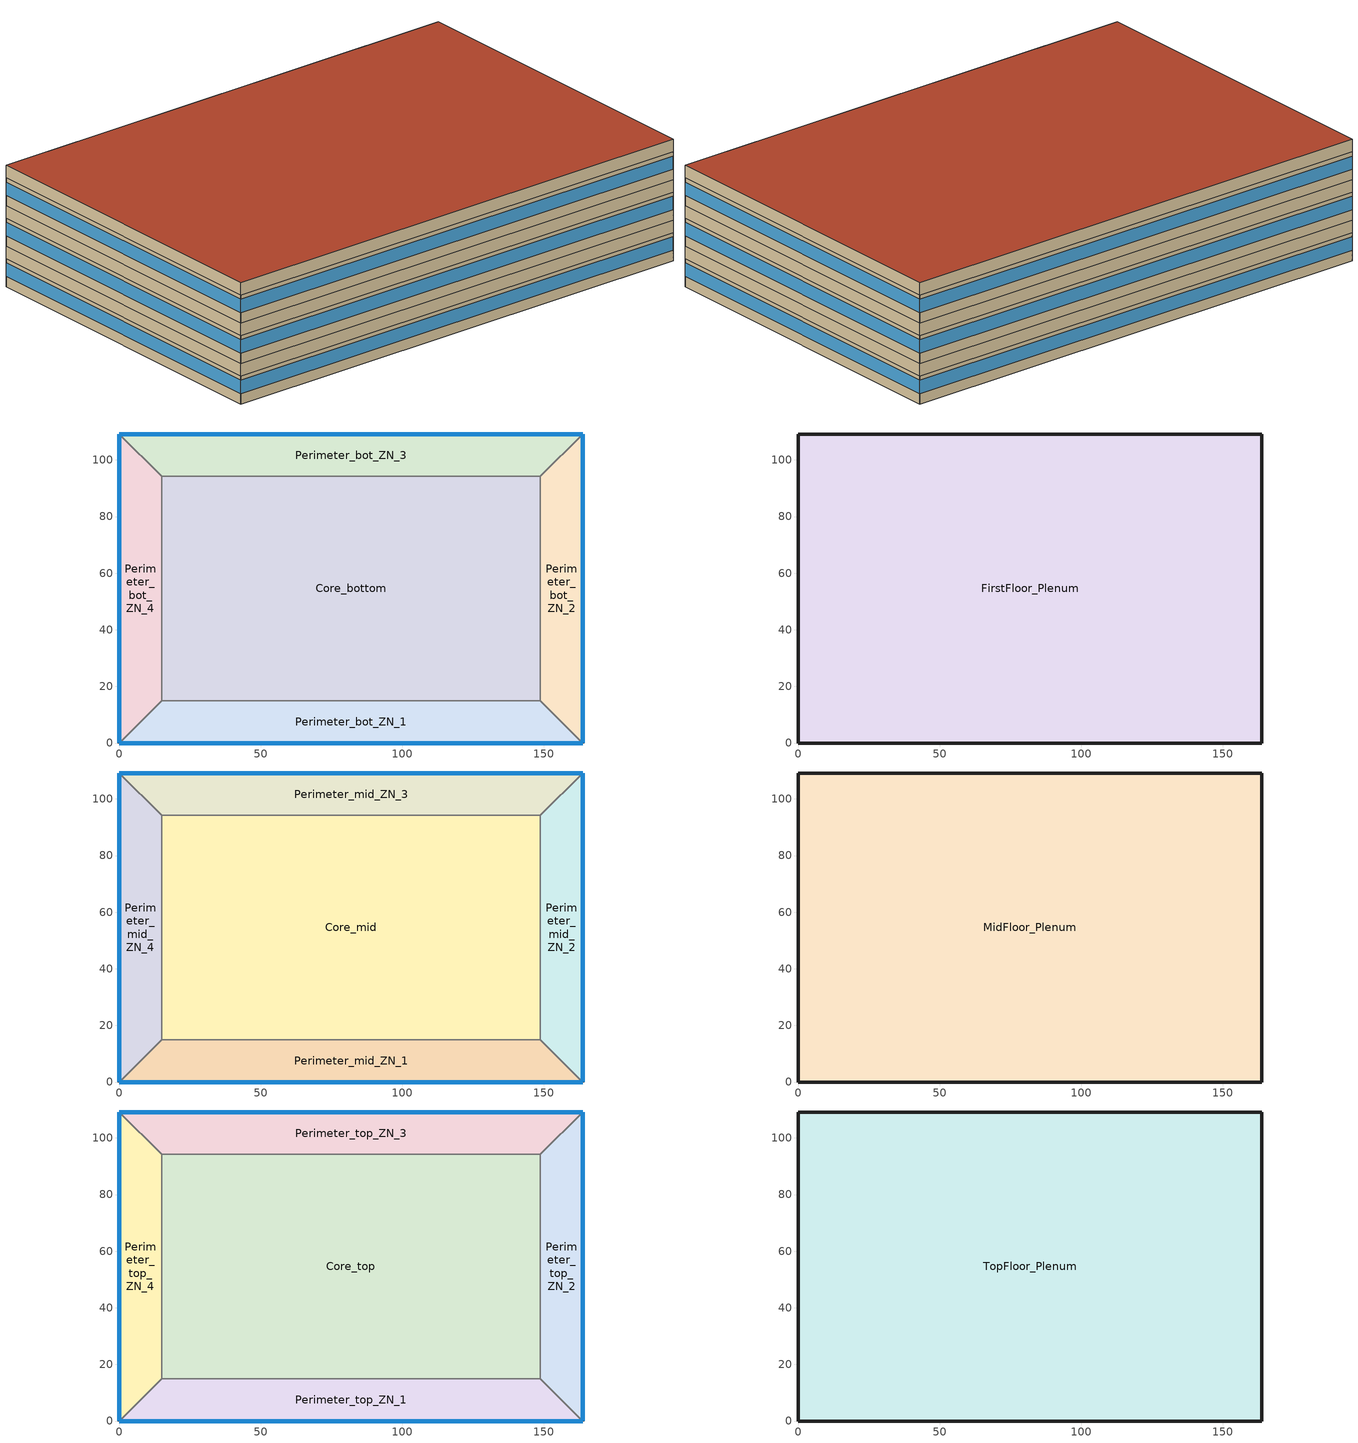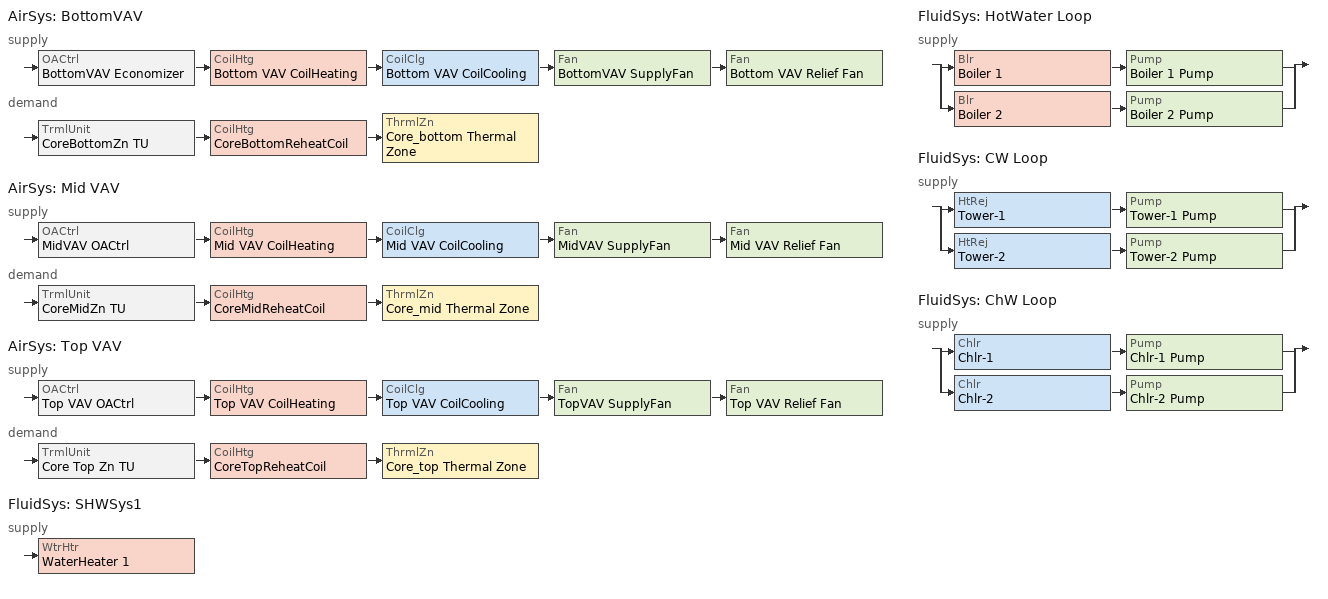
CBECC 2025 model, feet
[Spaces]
Core_bottom
 floor ground (Base_CZ12-SlabOnOrBelowGradeF073): 148.75,94.16 148.75,15 15,15 15,94.16 z0
 wall to Perimeter_bot_ZN_2 (NACM_Interior Wall): 148.75,15 148.75,94.16 z0:9
 wall to Perimeter_bot_ZN_3 (NACM_Interior Wall): 148.75,94.16 15,94.16 z0:9
 wall to Perimeter_bot_ZN_1 (NACM_Interior Wall): 15,15 148.75,15 z0:9
 wall to Perimeter_bot_ZN_4 (Base_CZ12-NonresMetalFrameWallU062_Demising): 15,94.16 15,15 z0:9
Perimeter_bot_ZN_2
 floor ground (Base_CZ12-SlabOnOrBelowGradeF073): 163.75,109.17 163.75,0 148.75,15 148.75,94.16 z0
 wall outside (Base_CZ12-NonresMetalFrameWallU062): 163.75,0 163.75,109.17 z0:9
 wall to Perimeter_bot_ZN_1 (NACM_Interior Wall): 148.75,15 163.75,0 z0:9
 wall to Perimeter_bot_ZN_3 (NACM_Interior Wall): 163.75,109.17 148.75,94.16 z0:9
 window (Base_AllCZ_FixedWindowU36): 163.75,0.01 163.75,109.16 z3.35:7.64
Perimeter_bot_ZN_3
 floor ground (Base_CZ12-SlabOnOrBelowGradeF073): 163.75,109.17 148.75,94.16 15,94.16 0,109.17 z0
 wall outside (Base_CZ12-NonresMetalFrameWallU062): 163.75,109.17 0,109.17 z0:9
 wall to Perimeter_bot_ZN_4 (Base_CZ12-NonresMetalFrameWallU062_Demising): 0,109.17 15,94.16 z0:9
 window (Base_AllCZ_FixedWindowU36): 163.75,109.17 0,109.17 z3.35:7.64
Perimeter_bot_ZN_1
 floor ground (Base_CZ12-SlabOnOrBelowGradeF073): 148.75,15 163.75,0 0,0 15,15 z0
 wall outside (Base_CZ12-NonresMetalFrameWallU062): 0,0 163.75,0 z0:9
 wall to Perimeter_bot_ZN_4 (Base_CZ12-NonresMetalFrameWallU062_Demising): 15,15 0,0 z0:9
 window (Base_AllCZ_FixedWindowU36): 0,0 163.75,0 z3.35:7.64
Perimeter_bot_ZN_4
 floor ground (Base_CZ12-SlabOnOrBelowGradeF073): 0,109.17 15,94.16 15,15 0,0 z0
 wall outside (Base_CZ12-NonresMetalFrameWallU062): 0,109.17 0,0 z0:9
 window (Base_AllCZ_FixedWindowU36): 0,109.16 0,0.01 z3.35:7.64
FirstFloor_Plenum
 floor to Core_bottom (NACM_Drop Ceiling): 148.75,94.16 148.75,15 15,15 15,94.16 z9
 floor to Perimeter_bot_ZN_1 (NACM_Drop Ceiling): 148.75,15 163.75,0 0,0 15,15 z9
 floor to Perimeter_bot_ZN_2 (NACM_Drop Ceiling): 163.75,109.17 163.75,0 148.75,15 148.75,94.16 z9
 floor to Perimeter_bot_ZN_3 (NACM_Drop Ceiling): 163.75,109.17 148.75,94.16 15,94.16 0,109.17 z9
 floor to Perimeter_bot_ZN_4 (NACM_Drop Ceiling): 0,109.17 15,94.16 15,15 0,0 z9
 wall outside (Base_CZ12-NonresMetalFrameWallU062): 163.75,0 163.75,109.17 0,109.17 0,0 163.75,0 z9:13
Core_mid
 floor to FirstFloor_Plenum (NACM_Interior Floor): 148.75,94.16 148.75,15 15,15 15,94.16 z13
 wall to Perimeter_mid_ZN_2 (NACM_Interior Wall): 148.75,15 148.75,94.16 z13:22
 wall to Perimeter_mid_ZN_3 (NACM_Interior Wall): 148.75,94.16 15,94.16 z13:22
 wall to Perimeter_mid_ZN_1 (NACM_Interior Wall): 15,15 148.75,15 z13:22
 wall to Perimeter_mid_ZN_4 (NACM_Interior Wall): 15,94.16 15,15 z13:22
Perimeter_mid_ZN_2
 floor to FirstFloor_Plenum (NACM_Interior Floor): 163.75,109.17 163.75,0 148.75,15 148.75,94.16 z13
 wall outside (Base_CZ12-NonresMetalFrameWallU062): 163.75,0 163.75,109.17 z13:22
 wall to Perimeter_mid_ZN_1 (NACM_Interior Wall): 148.75,15 163.75,0 z13:22
 wall to Perimeter_mid_ZN_3 (NACM_Interior Wall): 163.75,109.17 148.75,94.16 z13:22
 window (Base_AllCZ_FixedWindowU36): 163.75,0.01 163.75,109.16 z16.35:20.64
Perimeter_mid_ZN_3
 floor to FirstFloor_Plenum (NACM_Interior Floor): 163.75,109.17 148.75,94.16 15,94.16 0,109.17 z13
 wall outside (Base_CZ12-NonresMetalFrameWallU062): 163.75,109.17 0,109.17 z13:22
 wall to Perimeter_mid_ZN_4 (NACM_Interior Wall): 0,109.17 15,94.16 z13:22
 window (Base_AllCZ_FixedWindowU36): 163.75,109.17 0,109.17 z16.35:20.64
Perimeter_mid_ZN_1
 floor to FirstFloor_Plenum (NACM_Interior Floor): 148.75,15 163.75,0 0,0 15,15 z13
 wall outside (Base_CZ12-NonresMetalFrameWallU062): 0,0 163.75,0 z13:22
 wall to Perimeter_mid_ZN_4 (NACM_Interior Wall): 15,15 0,0 z13:22
 window (Base_AllCZ_FixedWindowU36): 0,0 163.75,0 z16.35:20.64
Perimeter_mid_ZN_4
 floor to FirstFloor_Plenum (NACM_Interior Floor): 0,109.17 15,94.16 15,15 0,0 z13
 wall outside (Base_CZ12-NonresMetalFrameWallU062): 0,109.17 0,0 z13:22
 window (Base_AllCZ_FixedWindowU36): 0,109.16 0,0.01 z16.35:20.64
MidFloor_Plenum
 floor to Core_mid (NACM_Drop Ceiling): 148.75,94.16 148.75,15 15,15 15,94.16 z22
 floor to Perimeter_mid_ZN_1 (NACM_Drop Ceiling): 148.75,15 163.75,0 0,0 15,15 z22
 floor to Perimeter_mid_ZN_2 (NACM_Drop Ceiling): 163.75,109.17 163.75,0 148.75,15 148.75,94.16 z22
 floor to Perimeter_mid_ZN_3 (NACM_Drop Ceiling): 163.75,109.17 148.75,94.16 15,94.16 0,109.17 z22
 floor to Perimeter_mid_ZN_4 (NACM_Drop Ceiling): 0,109.17 15,94.16 15,15 0,0 z22
 wall outside (Base_CZ12-NonresMetalFrameWallU062): 163.75,0 163.75,109.17 0,109.17 0,0 163.75,0 z22:26
Core_top
 floor to MidFloor_Plenum (NACM_Interior Floor): 148.75,94.16 148.75,15 15,15 15,94.16 z26
 wall to Perimeter_top_ZN_2 (NACM_Interior Wall): 148.75,15 148.75,94.16 z26:35
 wall to Perimeter_top_ZN_3 (NACM_Interior Wall): 148.75,94.16 15,94.16 z26:35
 wall to Perimeter_top_ZN_1 (NACM_Interior Wall): 15,15 148.75,15 z26:35
 wall to Perimeter_top_ZN_4 (NACM_Interior Wall): 15,94.16 15,15 z26:35
Perimeter_top_ZN_2
 floor to MidFloor_Plenum (NACM_Interior Floor): 163.75,109.17 163.75,0 148.75,15 148.75,94.16 z26
 wall outside (Base_CZ12-NonresMetalFrameWallU062): 163.75,0 163.75,109.17 z26:35
 wall to Perimeter_top_ZN_1 (NACM_Interior Wall): 148.75,15 163.75,0 z26:35
 wall to Perimeter_top_ZN_3 (NACM_Interior Wall): 163.75,109.17 148.75,94.16 z26:35
 window (Base_AllCZ_FixedWindowU36): 163.75,0.01 163.75,109.16 z29.35:33.64
Perimeter_top_ZN_3
 floor to MidFloor_Plenum (NACM_Interior Floor): 163.75,109.17 148.75,94.16 15,94.16 0,109.17 z26
 wall outside (Base_CZ12-NonresMetalFrameWallU062): 163.75,109.17 0,109.17 z26:35
 wall to Perimeter_top_ZN_4 (NACM_Interior Wall): 0,109.17 15,94.16 z26:35
 window (Base_AllCZ_FixedWindowU36): 163.75,109.17 0,109.17 z29.35:33.64
Perimeter_top_ZN_1
 floor to MidFloor_Plenum (NACM_Interior Floor): 148.75,15 163.75,0 0,0 15,15 z26
 wall outside (Base_CZ12-NonresMetalFrameWallU062): 0,0 163.75,0 z26:35
 wall to Perimeter_top_ZN_4 (NACM_Interior Wall): 15,15 0,0 z26:35
 window (Base_AllCZ_FixedWindowU36): 0,0 163.75,0 z29.35:33.64
Perimeter_top_ZN_4
 floor to MidFloor_Plenum (NACM_Interior Floor): 0,109.17 15,94.16 15,15 0,0 z26
 wall outside (Base_CZ12-NonresMetalFrameWallU062): 0,109.17 0,0 z26:35
 window (Base_AllCZ_FixedWindowU36): 0,109.16 0,0.01 z29.35:33.64
TopFloor_Plenum
 floor to Core_top (NACM_Drop Ceiling): 148.75,94.16 148.75,15 15,15 15,94.16 z35
 floor to Perimeter_top_ZN_1 (NACM_Drop Ceiling): 148.75,15 163.75,0 0,0 15,15 z35
 floor to Perimeter_top_ZN_2 (NACM_Drop Ceiling): 163.75,109.17 163.75,0 148.75,15 148.75,94.16 z35
 floor to Perimeter_top_ZN_3 (NACM_Drop Ceiling): 163.75,109.17 148.75,94.16 15,94.16 0,109.17 z35
 floor to Perimeter_top_ZN_4 (NACM_Drop Ceiling): 0,109.17 15,94.16 15,15 0,0 z35
 wall outside (Base_CZ12-NonresMetalFrameWallU062): 163.75,0 163.75,109.17 0,109.17 0,0 163.75,0 z35:39
 roof outside (Base_CZ12-FlatNonresWoodFramingAndOtherRoofU034): 163.75,0 163.75,109.17 0,109.17 0,0 z39
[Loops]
AirSys 'BottomVAV'
 supply: OACtrl 'BottomVAV Economizer' > CoilHtg 'Bottom VAV CoilHeating' > CoilClg 'Bottom VAV CoilCooling' > Fan 'BottomVAV SupplyFan' > Fan 'Bottom VAV Relief Fan'
 demand: TrmlUnit 'CoreBottomZn TU' > CoilHtg 'CoreBottomReheatCoil' > ThrmlZn 'Core_bottom Thermal Zone'
AirSys 'Mid VAV'
 supply: OACtrl 'MidVAV OACtrl' > CoilHtg 'Mid VAV CoilHeating' > CoilClg 'Mid VAV CoilCooling' > Fan 'MidVAV SupplyFan' > Fan 'Mid VAV Relief Fan'
 demand: TrmlUnit 'CoreMidZn TU' > CoilHtg 'CoreMidReheatCoil' > ThrmlZn 'Core_mid Thermal Zone'
AirSys 'Top VAV'
 supply: OACtrl 'Top VAV OACtrl' > CoilHtg 'Top VAV CoilHeating' > CoilClg 'Top VAV CoilCooling' > Fan 'TopVAV SupplyFan' > Fan 'Top VAV Relief Fan'
 demand: TrmlUnit 'Core Top Zn TU' > CoilHtg 'CoreTopReheatCoil' > ThrmlZn 'Core_top Thermal Zone'
FluidSys 'SHWSys1'
 supply: WtrHtr 'WaterHeater 1'
FluidSys 'HotWater Loop'
 supply: split
  | Blr 'Boiler 1' > Pump 'Boiler 1 Pump'
  | Blr 'Boiler 2' > Pump 'Boiler 2 Pump'
FluidSys 'CW Loop'
 supply: split
  | HtRej 'Tower-1' > Pump 'Tower-1 Pump'
  | HtRej 'Tower-2' > Pump 'Tower-2 Pump'
FluidSys 'ChW Loop'
 supply: split
  | Chlr 'Chlr-1' > Pump 'Chlr-1 Pump'
  | Chlr 'Chlr-2' > Pump 'Chlr-2 Pump'
[Proj]
OffMed-CoreAndShellwithPlant19: ZipCode=95814; AirBarrier=Air barrier - not verified; DebugScreen=1
[Bldg]
OfficeMedium: TotStoryCnt=3; AboveGrdStoryCnt=3
[ConsAssm]
Base_CZ12-SlabOnOrBelowGradeF073: CompatibleSurfType=UndergroundFloor; SlabType=UnheatedSlabOnGrade; MatRef[1]=Concrete - 140 lb/ft3 - 6 in.
Base_CZ12-NonresMetalFrameWallU062: CompatibleSurfType=ExteriorWall; MatRef[1]=Stucco - 7/8 in.; MatRef[2]=Compliance Insulation R13.99; MatRef[3]=Air - Metal Wall Framing - 16 or 24 in. OC; MatRef[4]=Gypsum Board - 1/2 in.
Base_CZ12-NonresMetalFrameWallU062_Demising: CompatibleSurfType=InteriorWall; MatRef[1]=Stucco - 7/8 in.; MatRef[2]=Compliance Insulation R13.99; MatRef[3]=Air - Metal Wall Framing - 16 or 24 in. OC; MatRef[4]=Gypsum Board - 1/2 in.
NACM_Interior Wall: CompatibleSurfType=InteriorWall; MatRef[1]=Gypsum Board - 5/8 in.; MatRef[2]=Air - Metal Wall Framing - 16 or 24 in. OC; MatRef[3]=Gypsum Board - 5/8 in.
Base_CZ12-FlatNonresWoodFramingAndOtherRoofU034: CompatibleSurfType=Roof; MatRef[1]=Metal Standing Seam - 1/16 in.; MatRef[2]=Compliance Insulation R28.63; CRRCInitialRefl=0.63; CRRCAgedRefl=0.63; CRRCInitialEmit=0.85; CRRCAgedEmit=0.85; CRRCProdID=XXXX-XXXX
NACM_Drop Ceiling: CompatibleSurfType=InteriorFloor; MatRef[1]=Acoustic Tile - 3/4 in.
NACM_Interior Floor: CompatibleSurfType=InteriorFloor; MatRef[1]=Metal Deck - 1/16 in.; MatRef[2]=Concrete - 140 lb/ft3 - 4 in.; MatRef[3]=Carpet - 3/4 in.
[Mat]
Name | CodeCat | CodeItem
Concrete - 140 lb/ft3 - 6 in. | Concrete | Concrete - 140 lb/ft3 - 6 in.
Stucco - 7/8 in. | Plastering Materials | Stucco - 7/8 in.
Compliance Insulation R13.99 | Insulation Board | Compliance Insulation R13.99
Air - Metal Wall Framing - 16 or 24 in. OC | Air | Air - Metal Wall Framing - 16 or 24 in. OC
Gypsum Board - 1/2 in. | Bldg Board and Siding | Gypsum Board - 1/2 in.
Gypsum Board - 5/8 in. | Bldg Board and Siding | Gypsum Board - 5/8 in.
Metal Standing Seam - 1/16 in. | Roofing | Metal Standing Seam - 1/16 in.
Compliance Insulation R28.63 | Insulation Board | Compliance Insulation R28.63
Acoustic Tile - 3/4 in. | Finish Materials | Acoustic Tile - 3/4 in.
Metal Deck - 1/16 in. | Bldg Board and Siding | Metal Deck - 1/16 in.
Concrete - 140 lb/ft3 - 4 in. | Concrete | Concrete - 140 lb/ft3 - 4 in.
Carpet - 3/4 in. | Finish Materials | Carpet - 3/4 in.
[FenCons]
Base_AllCZ_FixedWindowU36: FenType=VerticalFenestration; FenProdType=FixedWindow; AssmContext=Manufactured; CertificationMthd=NFRCRated; SHGC=0.25; UFactor=0.36; VT=0.42
[Story]
BottomFlr; MidFlr; TopFloor
[Spc]
Core_bottom: Story=BottomFlr; CondgType=DirectlyConditioned; ThrmlZnRef=Core_bottom Thermal Zone; Vol=95280.3; SpcFunc=Concourse and Atria Area; ElevCnt=1; ElevLostFrac=1; EscalCnt=1; EscalLostFrac=1; SHWFluidSegRef=SHWSys1 Supply; VentSpcFunc=Assembly - Lobbies
Perimeter_bot_ZN_1: Story=BottomFlr; CondgType=DirectlyConditioned; ThrmlZnRef=Perimeter_bot_ZN_1 Thermal Zone; Vol=20085.9; SHWFluidSegRef=SHWSys1 Supply; IntLPDReg=0.8; SecSide100PctControlled=1
Perimeter_bot_ZN_2: Story=BottomFlr; ThrmlZnRef=Perimeter_bot_ZN_2 Thermal Zone; Vol=12716.1; SHWFluidSegRef=SHWSys1 Supply; IntLPDReg=0.8; SecSide100PctControlled=1
Perimeter_bot_ZN_3: Story=BottomFlr; ThrmlZnRef=Perimeter_bot_ZN_3 Thermal Zone; Vol=20085.9; SpcFunc=Convention, Conference, Multipurpose and Meeting Area; SHWFluidSegRef=SHWSys1 Supply; IntLPDReg=0.8; SecSide100PctControlled=1; OccSensorCtrl=1
Perimeter_bot_ZN_4: Story=BottomFlr; CondgType=Unconditioned; ThrmlZnRef=Perimeter_bot_ZN_4 Thermal Zone; Vol=12715.2; SpcFunc=Parking Garage Area (Parking Zone and Ramps); SHWFluidSegRef=SHWSys1 Supply; IntLPDReg=0.8; SecSide100PctControlled=1
FirstFloor_Plenum: Story=BottomFlr; CondgType=Plenum; ThrmlZnRef=FirstFloor_Plenum Thermal Zone; Vol=71503.7
Core_mid: Story=MidFlr; ThrmlZnRef=Core_mid Thermal Zone; Vol=95280.3; SHWFluidSegRef=SHWSys1 Supply; SpcFuncDefaultsRef=Office Mod Defaults
Perimeter_mid_ZN_1: Story=MidFlr; CondgType=IndirectlyConditioned; ThrmlZnRef=Perimeter_mid_ZN_1 Thermal Zone; Vol=20085.9; SpcFunc=Restrooms; SHWFluidSegRef=SHWSys1 Supply; SecSide100PctControlled=1; ExhNumFixtures=10
Perimeter_mid_ZN_2: Story=MidFlr; ThrmlZnRef=Perimeter_mid_ZN_2 Thermal Zone; Vol=12716.1; SpcFunc=Kitchen/Food Preparation Area; SHWFluidSegRef=SHWSys1 Supply; SecSide100PctControlled=1
Perimeter_mid_ZN_3: Story=MidFlr; ThrmlZnRef=Perimeter_mid_ZN_3 Thermal Zone; Vol=20085.9; SHWFluidSegRef=SHWSys1 Supply; SecSide100PctControlled=1; SpcFuncDefaultsRef=Office Mod Defaults
Perimeter_mid_ZN_4: Story=MidFlr; ThrmlZnRef=Perimeter_mid_ZN_4 Thermal Zone; Vol=12715.2; SHWFluidSegRef=SHWSys1 Supply; SecSide100PctControlled=1; SpcFuncDefaultsRef=Office Mod Defaults
MidFloor_Plenum: Story=MidFlr; CondgType=Plenum; ThrmlZnRef=MidFloor_Plenum Thermal Zone; Vol=71503.7
Core_top: Story=TopFloor; ThrmlZnRef=Core_top Thermal Zone; Vol=95280.3; SHWFluidSegRef=SHWSys1 Supply; SecSide100PctControlled=1; SpcFuncDefaultsRef=Office Mod Defaults
Perimeter_top_ZN_1: Story=TopFloor; ThrmlZnRef=Perimeter_top_ZN_1 Thermal Zone; Vol=20085.9; SpcFunc=Laboratory, Scientific; SHWFluidSegRef=SHWSys1 Supply; IntLPDReg=0.3; SecSide100PctControlled=1; SpcFuncDefaultsRef=Office Mod Defaults; LtgStatus=New
Perimeter_top_ZN_2: Story=TopFloor; ThrmlZnRef=Perimeter_top_ZN_2 Thermal Zone; Vol=12716.1; SpcFunc=Laboratory, Scientific; SHWFluidSegRef=SHWSys1 Supply; IntLPDReg=0.3; SecSide100PctControlled=1; SpcFuncDefaultsRef=Office Mod Defaults; LtgStatus=New
Perimeter_top_ZN_3: Story=TopFloor; ThrmlZnRef=Perimeter_top_ZN_3 Thermal Zone; Vol=20085.9; SpcFunc=Healthcare Facility and Hospitals (Exam/Treatment Room); SHWFluidSegRef=SHWSys1 Supply; IntLPDReg=0.3; SecSide100PctControlled=1; SpcFuncDefaultsRef=Office Mod Defaults; LtgStatus=New
Perimeter_top_ZN_4: Story=TopFloor; ThrmlZnRef=Perimeter_top_ZN_4 Thermal Zone; Vol=12715.2; SpcFunc=Office Area (>250 square feet); SHWFluidSegRef=SHWSys1 Supply; IntLPDReg=0.3; SecSide100PctControlled=1; LtgStatus=New
TopFloor_Plenum: Story=TopFloor; CondgType=Plenum; ThrmlZnRef=TopFloor_Plenum Thermal Zone; Vol=71503.7
[ThrmlZn]
Name | Type | PriAirCondgSysRef[1] | HasUnknownHVAC
Core_bottom Thermal Zone | Conditioned | BottomVAV | 0
Perimeter_bot_ZN_1 Thermal Zone; Perimeter_bot_ZN_2 Thermal Zone; Perimeter_bot_ZN_3 Thermal Zone; Perimeter_mid_ZN_2 Thermal Zone; Perimeter_mid_ZN_3 Thermal Zone; Perimeter_mid_ZN_4 Thermal Zone; Perimeter_top_ZN_1 Thermal Zone; Perimeter_top_ZN_2 Thermal Zone; Perimeter_top_ZN_3 Thermal Zone; Perimeter_top_ZN_4 Thermal Zone | Conditioned |  | 1
Perimeter_bot_ZN_4 Thermal Zone; Perimeter_mid_ZN_1 Thermal Zone | Unconditioned |  | 1
FirstFloor_Plenum Thermal Zone; MidFloor_Plenum Thermal Zone; TopFloor_Plenum Thermal Zone | Plenum
Core_mid Thermal Zone |  | Mid VAV | 0
Core_top Thermal Zone | Conditioned | Top VAV | 0
[AirSys] Type=PVAV; CtrlSysType=DDCToZone; ReheatCtrlMthd=DualMaximum; OptStart=1; ClgCtrl=WarmestReset; ClRstSupHi=60; ClRstSupLow=55
BottomVAV; Mid VAV; Top VAV
[AirSeg]
Name | Sys | Type
Bottom VAV AirSegment Supply | BottomVAV | Supply
Bottom VAV ReturnAirSegment | BottomVAV | Relief
Mid VAV AirSegment Supply | Mid VAV | Supply
MidVAV RetAirSeg | Mid VAV | Relief
Top VAV AirSegment Supply | Top VAV | Supply
TopVAV RetAirSeg | Top VAV | Relief
[CoilHtg] Type=HotWater; FluidSegInRef=HW Primary Supply; FluidSegOutRef=HW Primary Return
Name | Sys
Bottom VAV CoilHeating; CoreBottomReheatCoil | BottomVAV
Mid VAV CoilHeating; CoreMidReheatCoil | Mid VAV
Top VAV CoilHeating; CoreTopReheatCoil | Top VAV
[CoilClg] Type=ChilledWater; FuelSrc=Electric; FluidSegInRef=PropChWPrimSupSeg; FluidSegOutRef=PropChWPrimRetSeg; CndsrType=Air
Name | Sys
Bottom VAV CoilCooling | BottomVAV
Mid VAV CoilCooling | Mid VAV
Top VAV CoilCooling | Top VAV
[Fan] CtrlMthd=VariableSpeedDrive
Name | Sys
BottomVAV SupplyFan; Bottom VAV Relief Fan | BottomVAV
MidVAV SupplyFan; Mid VAV Relief Fan | Mid VAV
TopVAV SupplyFan; Top VAV Relief Fan | Top VAV
[TrmlUnit] Type=VAVReheatBox
Name | Sys | ZnServedRef | PriAirSegRef
CoreBottomZn TU | BottomVAV | Core_bottom Thermal Zone | Bottom VAV AirSegment Supply
CoreMidZn TU | Mid VAV | Core_mid Thermal Zone | Mid VAV AirSegment Supply
Core Top Zn TU | Top VAV | Core_top Thermal Zone | Top VAV AirSegment Supply
[OACtrl] EconoCtrlMthd=DifferentialDryBulb; EconoIntegration=Integrated
Name | Sys | AirSegSupRef | AirSegRetRef
BottomVAV Economizer | BottomVAV | Bottom VAV AirSegment Supply | Bottom VAV ReturnAirSegment
MidVAV OACtrl | Mid VAV | Mid VAV AirSegment Supply | MidVAV RetAirSeg
Top VAV OACtrl | Top VAV | Top VAV AirSegment Supply | TopVAV RetAirSeg
[FluidSys]
Name | Type | RstSupHi | RstSupLow | RstOutdrHi | RstOutdrLow | Status | CtrlType | FixedSupTemp | TempCtrl
SHWSys1 | ServiceHotWater
HotWater Loop | HotWater | 180 | 130 | 20 | 50
CW Loop | CondenserWater |  |  |  |  | New | DDC | 70
ChW Loop | ChilledWater | 54 | 44 | 60 | 80 | New | DDC |  | OutsideAirReset
[FluidSeg]
Name | Sys | Type | Src
SHWSys1 MuniInlet | SHWSys1 | MakeupFluid | MunicipalWater
SHWSys1 Supply | SHWSys1 | PrimarySupply
HW Primary Supply | HotWater Loop | PrimarySupply
HW Primary Return | HotWater Loop | PrimaryReturn
PropCWPrimSupSeg | CW Loop | PrimarySupply
PropCWPrimRetSeg | CW Loop | PrimaryReturn
PropChWPrimSupSeg | ChW Loop | PrimarySupply
PropChWPrimRetSeg | ChW Loop | PrimaryReturn
[WtrHtr]
WaterHeater 1: Sys=SHWSys1; FluidSegOutRef=SHWSys1 Supply; FluidSegMakeupRef=SHWSys1 MuniInlet; EF=0.637
[Blr] Sys=HotWater Loop; Type=HotWater; FuelSrc=Gas; DraftType=MechanicalNoncondensing; FluidSegInRef=HW Primary Return; FluidSegOutRef=HW Primary Supply; CapRtd=1.5e+06; ThrmlEff=0.84
Boiler 1; Boiler 2
[Pump]
Name | Sys | OperCtrl | SpdCtrl
Boiler 1 Pump; Boiler 2 Pump | HotWater Loop
Tower-1 Pump; Tower-2 Pump | CW Loop | OnDemand | ConstantSpeed
Chlr-1 Pump; Chlr-2 Pump | ChW Loop | OnDemand | VariableSpeed
[HtRej] Sys=CW Loop; Type=OpenTower; ModCtrl=VariableSpeedDrive; FluidSegInRef=PropCWPrimRetSeg; FluidSegOutRef=PropCWPrimSupSeg
Tower-1; Tower-2
[Chlr] Sys=ChW Loop; Type=Centrifugal; FuelSrc=Electric; CndsrType=Fluid; CndsrFluidSegInRef=PropCWPrimSupSeg; CndsrFluidSegOutRef=PropCWPrimRetSeg; EvapFluidSegInRef=PropChWPrimRetSeg; EvapFluidSegOutRef=PropChWPrimSupSeg; CapRtd=1.5e+06; KwPerTon=0.585; IPLVKwPerTon=0.38
Chlr-1; Chlr-2
[SpcFuncDefaults]
Office Mod Defaults: SpcFunc=Office Area (>250 square feet); IntLPDReg=0.6
